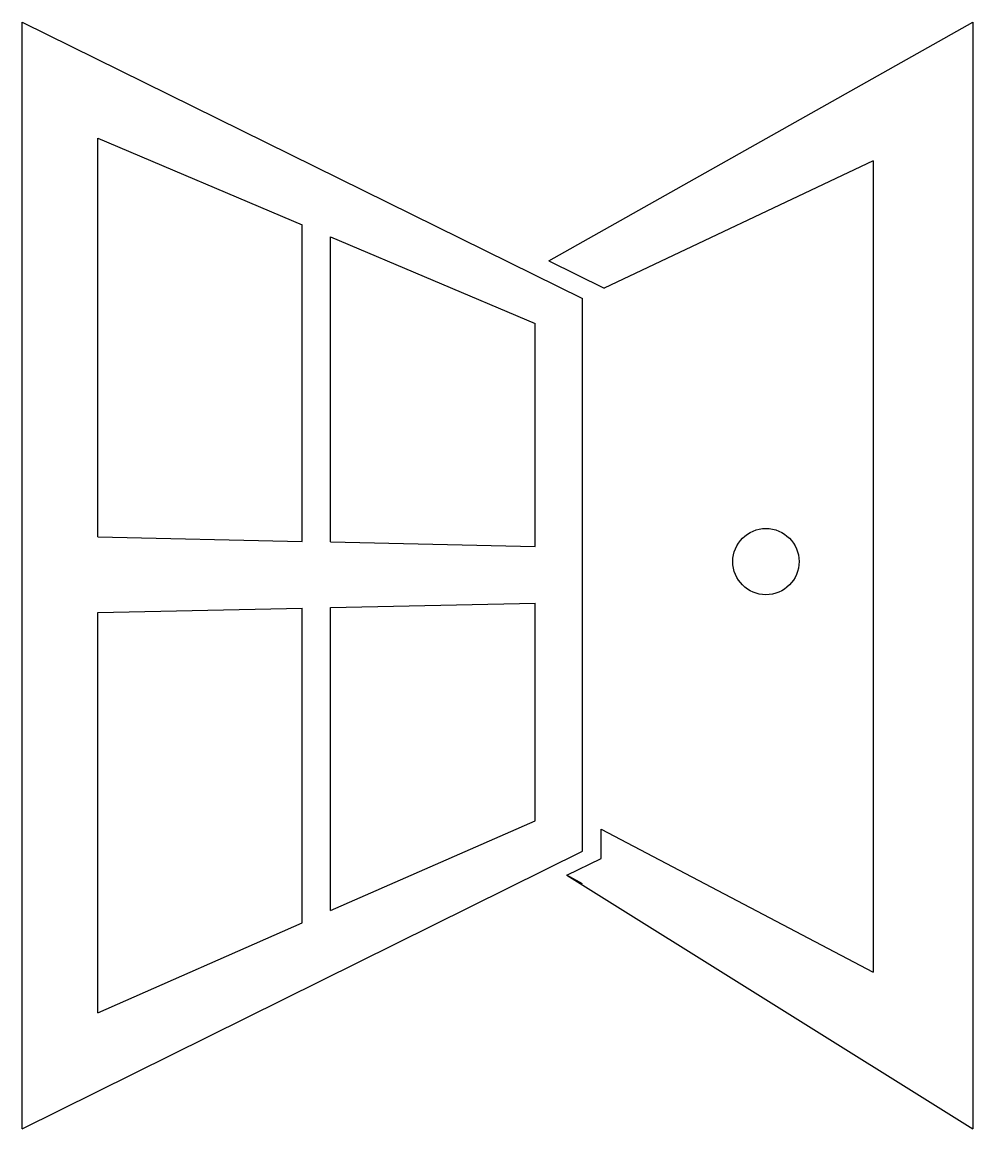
# Model space of a CAD drawing. Header units: inches. Extents: x 19 to 1023, y 17 to 1186.
import ezdxf

# ---------------------------------------------------------------- set-up
doc = ezdxf.new("R2010")
doc.units = ezdxf.units.IN
doc.header["$MEASUREMENT"] = 0

msp = doc.modelspace()

# ---------------------------------------------------------------- linework, layer by layer
for p, q in [((18.6, 16.6), (18.6, 1186.1)), ((18.6, 1186.1), (610.6, 894.1)), ((575.3, 933.8), (1023.3, 1186.1)), ((1023.3, 1186.1), (1023.3, 16.6)), ((98.6, 642.1), (98.6, 1063.4)), ((98.6, 1063.4), (98.6, 1063.4)), ((98.6, 1063.4), (314.6, 971.9)), ((917.8, 1039.7), (633.7, 905)), ((917.8, 1039.7), (917.8, 632.1)), ((314.6, 637.4), (314.6, 971.9)), ((344.6, 636.8), (344.6, 959.2)), ((344.6, 959.2), (560.6, 867.8)), ((575.3, 933.8), (633.7, 905)), ((610.6, 310.1), (610.6, 894.1)), ((560.6, 632.1), (560.6, 867.8)), ((98.6, 642.1), (314.6, 637.4)), ((344.6, 636.8), (560.6, 632.1)), ((917.8, 642.1), (917.8, 182.2)), ((98.6, 562.1), (314.6, 566.8)), ((98.6, 139.3), (98.6, 562.1)), ((314.6, 234.2), (314.6, 566.8)), ((344.6, 567.4), (560.6, 572.1)), ((344.6, 247.4), (344.6, 567.4)), ((560.6, 342.2), (560.6, 572.1)), ((344.6, 247.4), (560.6, 342.2)), ((630.6, 302.4), (630.6, 333.2)), ((630.6, 333.2), (917.8, 182.2)), ((18.6, 16.6), (610.6, 310.1)), ((594.2, 284.8), (630.6, 302.4)), ((610.6, 275.6), (594.2, 284.8)), ((594.2, 284.8), (1023.3, 16.6)), ((98.6, 139.3), (314.6, 234.2))]:
    msp.add_line(p, q)
msp.add_circle((804.6, 616.1), 35)

doc.saveas('drawing.dxf')
